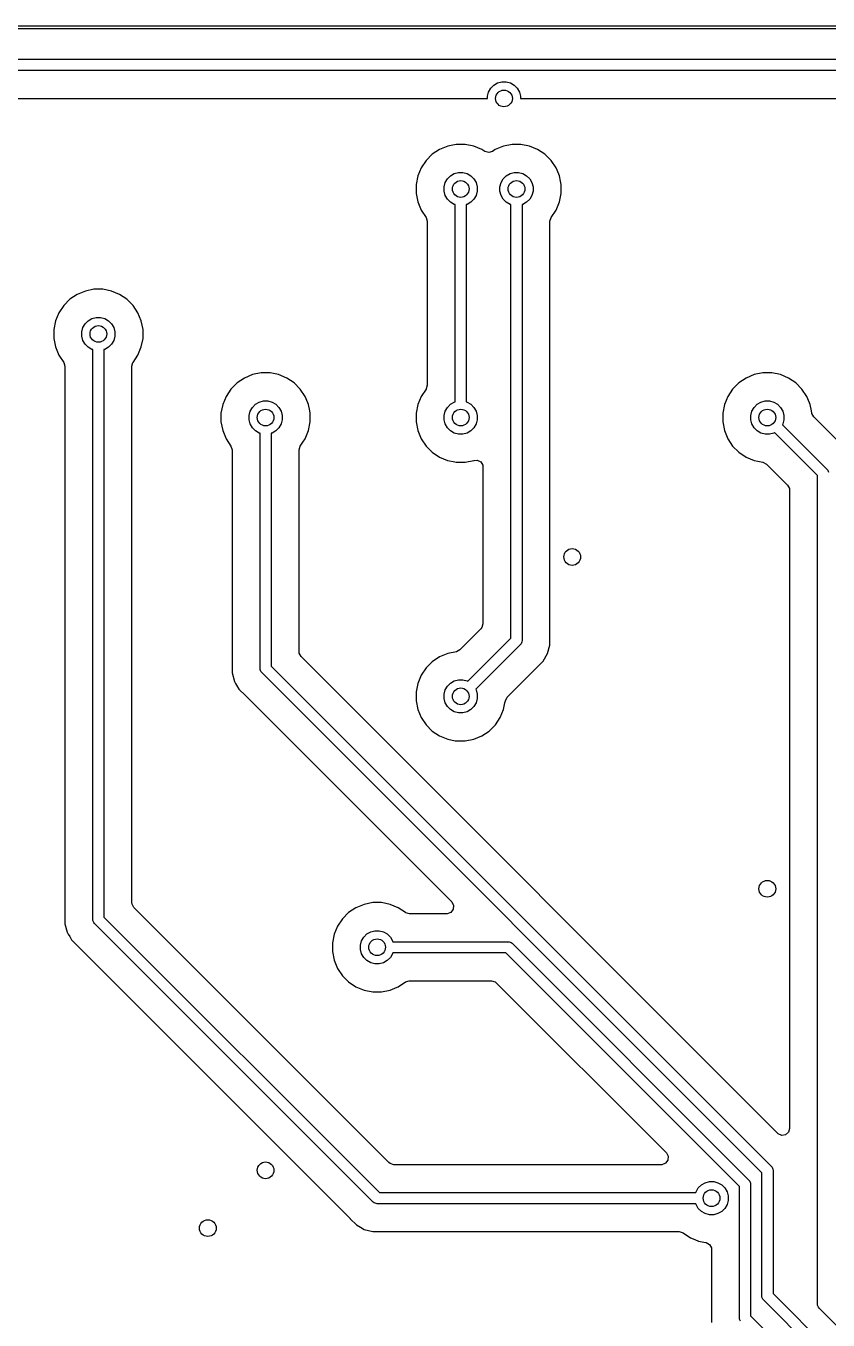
# Model space of a CAD drawing. Extents: x 2.56 to 8.39, y -5.65 to -1.26.
# Drawn here: x 3.394 to 3.96, y -2.173 to -1.259 of the extents above; entities that cross this region are included whole.
import ezdxf

# ---------------------------------------------------------------- set-up
doc = ezdxf.new("R2010")
doc.units = 0
doc.header["$MEASUREMENT"] = 0
doc.layers.add('BLACK', color=7, linetype='CONTINUOUS')

msp = doc.modelspace()

# ---------------------------------------------------------------- linework, layer by layer
at = {"layer": 'BLACK', "linetype": 'CONTINUOUS'}
for p, q in [((2.55906, -1.25886), (8.38583, -1.25886)), ((8.38484, -1.26083), (2.56004, -1.26083)), ((3.24115, -1.28247), (7.39231, -1.28247)), ((7.39068, -1.29034), (3.24278, -1.29034)), ((3.71962, -1.30853), (3.72042, -1.30555)), ((3.72042, -1.30555), (3.72196, -1.30288)), ((3.72196, -1.30288), (3.72414, -1.3007)), ((3.72414, -1.3007), (3.72681, -1.29916)), ((3.72681, -1.29916), (3.72979, -1.29836)), ((3.72979, -1.29836), (3.73287, -1.29836)), ((3.73287, -1.29836), (3.73585, -1.29916)), ((3.73585, -1.29916), (3.73852, -1.3007)), ((3.73852, -1.3007), (3.7407, -1.30288)), ((3.7407, -1.30288), (3.74224, -1.30555)), ((3.74224, -1.30555), (3.74304, -1.30853)), ((3.25297, -1.31005), (3.71962, -1.31005)), ((3.71962, -1.31005), (3.71962, -1.30853)), ((3.74304, -1.30853), (3.74304, -1.31005)), ((3.74304, -1.31005), (4.09749, -1.31005)), ((3.69768, -1.3425), (3.69159, -1.34371)), ((3.70389, -1.3425), (3.69768, -1.3425)), ((3.69768, -1.3425), (3.69768, -1.3425)), ((3.70998, -1.34371), (3.70389, -1.3425)), ((3.70389, -1.3425), (3.70389, -1.3425)), ((3.73705, -1.3425), (3.73096, -1.34371)), ((3.74326, -1.3425), (3.73705, -1.3425)), ((3.73705, -1.3425), (3.73705, -1.3425)), ((3.74935, -1.34371), (3.74326, -1.3425)), ((3.74326, -1.3425), (3.74326, -1.3425)), ((3.6807, -1.34954), (3.67631, -1.35393)), ((3.68586, -1.34609), (3.6807, -1.34954)), ((3.6807, -1.34954), (3.6807, -1.34954)), ((3.69159, -1.34371), (3.68586, -1.34609)), ((3.68586, -1.34609), (3.68586, -1.34609)), ((3.69159, -1.34371), (3.69159, -1.34371)), ((3.71572, -1.34609), (3.70998, -1.34371)), ((3.70998, -1.34371), (3.70998, -1.34371)), ((3.71776, -1.34745), (3.71572, -1.34609)), ((3.71572, -1.34609), (3.71572, -1.34609)), ((3.71791, -1.34755), (3.71776, -1.34745)), ((3.72056, -1.34827), (3.71791, -1.34755)), ((3.72318, -1.34745), (3.72056, -1.34827)), ((3.72523, -1.34609), (3.72318, -1.34745)), ((3.73096, -1.34371), (3.72523, -1.34609)), ((3.72523, -1.34609), (3.72523, -1.34609)), ((3.73096, -1.34371), (3.73096, -1.34371)), ((3.75509, -1.34609), (3.74935, -1.34371)), ((3.74935, -1.34371), (3.74935, -1.34371)), ((3.76025, -1.34954), (3.75509, -1.34609)), ((3.75509, -1.34609), (3.75509, -1.34609)), ((3.76464, -1.35393), (3.76025, -1.34954)), ((3.76025, -1.34954), (3.76025, -1.34954)), ((3.67286, -1.35909), (3.67048, -1.36482)), ((3.67631, -1.35393), (3.67286, -1.35909)), ((3.67286, -1.35909), (3.67286, -1.35909)), ((3.67631, -1.35393), (3.67631, -1.35393)), ((3.76809, -1.35909), (3.76464, -1.35393)), ((3.76464, -1.35393), (3.76464, -1.35393)), ((3.76998, -1.36365), (3.76809, -1.35909)), ((3.76809, -1.35909), (3.76809, -1.35909)), ((3.67048, -1.36482), (3.66927, -1.37091)), ((3.67048, -1.36482), (3.67048, -1.36482)), ((3.68908, -1.37247), (3.68988, -1.3695)), ((3.68988, -1.3695), (3.69142, -1.36683)), ((3.69142, -1.36683), (3.6936, -1.36465)), ((3.6936, -1.36465), (3.69627, -1.3631)), ((3.69627, -1.3631), (3.69925, -1.36231)), ((3.69925, -1.36231), (3.70233, -1.36231)), ((3.70233, -1.36231), (3.70531, -1.3631)), ((3.70531, -1.3631), (3.70798, -1.36465)), ((3.70798, -1.36465), (3.71016, -1.36683)), ((3.71016, -1.36683), (3.7117, -1.3695)), ((3.7117, -1.3695), (3.7125, -1.37247)), ((3.72845, -1.37247), (3.72925, -1.3695)), ((3.72925, -1.3695), (3.73079, -1.36683)), ((3.73079, -1.36683), (3.73297, -1.36465)), ((3.73297, -1.36465), (3.73564, -1.3631)), ((3.73564, -1.3631), (3.73862, -1.36231)), ((3.73862, -1.36231), (3.7417, -1.36231)), ((3.7417, -1.36231), (3.74468, -1.3631)), ((3.74468, -1.3631), (3.74735, -1.36465)), ((3.74735, -1.36465), (3.74953, -1.36683)), ((3.74953, -1.36683), (3.75107, -1.3695)), ((3.75107, -1.3695), (3.75187, -1.37247)), ((3.77046, -1.36482), (3.76998, -1.36365)), ((3.7712, -1.36853), (3.77046, -1.36482)), ((3.77167, -1.37091), (3.7712, -1.36853)), ((3.66927, -1.37091), (3.66927, -1.37712)), ((3.66927, -1.37712), (3.67048, -1.38321)), ((3.68908, -1.37556), (3.68908, -1.37247)), ((3.68988, -1.37854), (3.68908, -1.37556)), ((3.69142, -1.38121), (3.68988, -1.37854)), ((3.7117, -1.37854), (3.71016, -1.38121)), ((3.7125, -1.37556), (3.7117, -1.37854)), ((3.7125, -1.37247), (3.7125, -1.37556)), ((3.72845, -1.37556), (3.72845, -1.37247)), ((3.72925, -1.37854), (3.72845, -1.37556)), ((3.73079, -1.38121), (3.72925, -1.37854)), ((3.75107, -1.37854), (3.74953, -1.38121)), ((3.75187, -1.37556), (3.75107, -1.37854)), ((3.75187, -1.37247), (3.75187, -1.37556)), ((3.77046, -1.38321), (3.77167, -1.37712)), ((3.77167, -1.37712), (3.77167, -1.37091)), ((3.77167, -1.37091), (3.77167, -1.37091)), ((3.77167, -1.37091), (3.77167, -1.37091)), ((3.67048, -1.38321), (3.67048, -1.38321)), ((3.67048, -1.38321), (3.67286, -1.38894)), ((3.67286, -1.38894), (3.67286, -1.38894)), ((3.67286, -1.38894), (3.67632, -1.39413)), ((3.6936, -1.38339), (3.69142, -1.38121)), ((3.69627, -1.38493), (3.6936, -1.38339)), ((3.69685, -1.38508), (3.69627, -1.38493)), ((3.69685, -1.52436), (3.69685, -1.38508)), ((3.70531, -1.38493), (3.70472, -1.38508)), ((3.70472, -1.38508), (3.70472, -1.52436)), ((3.70798, -1.38339), (3.70531, -1.38493)), ((3.71016, -1.38121), (3.70798, -1.38339)), ((3.73297, -1.38339), (3.73079, -1.38121)), ((3.73564, -1.38493), (3.73297, -1.38339)), ((3.73622, -1.38508), (3.73564, -1.38493)), ((3.73622, -1.69128), (3.73622, -1.38508)), ((3.74468, -1.38493), (3.74409, -1.38508)), ((3.74409, -1.38508), (3.74409, -1.69291)), ((3.74735, -1.38339), (3.74468, -1.38493)), ((3.74953, -1.38121), (3.74735, -1.38339)), ((3.76462, -1.39413), (3.76809, -1.38894)), ((3.76809, -1.38894), (3.77046, -1.38321)), ((3.76809, -1.38894), (3.76809, -1.38894)), ((3.76809, -1.38894), (3.76809, -1.38894)), ((3.67632, -1.39413), (3.67714, -1.39675)), ((3.67714, -1.39675), (3.67715, -1.39684)), ((3.67715, -1.39684), (3.67715, -1.51261)), ((3.7638, -1.39684), (3.76457, -1.3942)), ((3.7638, -1.6895), (3.7638, -1.39684)), ((3.76457, -1.3942), (3.76462, -1.39413)), ((3.42479, -1.4519), (3.4204, -1.45629)), ((3.42995, -1.44845), (3.42479, -1.4519)), ((3.42479, -1.4519), (3.42479, -1.4519)), ((3.43569, -1.44607), (3.42995, -1.44845)), ((3.42995, -1.44845), (3.42995, -1.44845)), ((3.44178, -1.44486), (3.43569, -1.44607)), ((3.43569, -1.44607), (3.43569, -1.44607)), ((3.44799, -1.44486), (3.44178, -1.44486)), ((3.44178, -1.44486), (3.44178, -1.44486)), ((3.45407, -1.44607), (3.44799, -1.44486)), ((3.44799, -1.44486), (3.44799, -1.44486)), ((3.45981, -1.44845), (3.45407, -1.44607)), ((3.45407, -1.44607), (3.45407, -1.44607)), ((3.46497, -1.4519), (3.45981, -1.44845)), ((3.45981, -1.44845), (3.45981, -1.44845)), ((3.46936, -1.45629), (3.46497, -1.4519)), ((3.46497, -1.4519), (3.46497, -1.4519)), ((3.41695, -1.46145), (3.41458, -1.46718)), ((3.4204, -1.45629), (3.41695, -1.46145)), ((3.41695, -1.46145), (3.41695, -1.46145)), ((3.4204, -1.45629), (3.4204, -1.45629)), ((3.47281, -1.46145), (3.46936, -1.45629)), ((3.46936, -1.45629), (3.46936, -1.45629)), ((3.47399, -1.4643), (3.47281, -1.46145)), ((3.47281, -1.46145), (3.47281, -1.46145)), ((3.41458, -1.46719), (3.41337, -1.47327)), ((3.41458, -1.46718), (3.41458, -1.46719)), ((3.43397, -1.47186), (3.43551, -1.46919)), ((3.43551, -1.46919), (3.43769, -1.46701)), ((3.43769, -1.46701), (3.44036, -1.46547)), ((3.44036, -1.46547), (3.44334, -1.46467)), ((3.44334, -1.46467), (3.44642, -1.46467)), ((3.44642, -1.46467), (3.4494, -1.46547)), ((3.4494, -1.46547), (3.45207, -1.46701)), ((3.45207, -1.46701), (3.45425, -1.46919)), ((3.45425, -1.46919), (3.45579, -1.47186)), ((3.47519, -1.46719), (3.47399, -1.4643)), ((3.4764, -1.47327), (3.47519, -1.46719)), ((3.47519, -1.46719), (3.47519, -1.46719)), ((3.41337, -1.47327), (3.41337, -1.47948)), ((3.41337, -1.47948), (3.41458, -1.48557)), ((3.43317, -1.47484), (3.43397, -1.47186)), ((3.43317, -1.47792), (3.43317, -1.47484)), ((3.43397, -1.4809), (3.43317, -1.47792)), ((3.45579, -1.47186), (3.45659, -1.47484)), ((3.45659, -1.47792), (3.45579, -1.4809)), ((3.45659, -1.47484), (3.45659, -1.47792)), ((3.47519, -1.48557), (3.4764, -1.47948)), ((3.4764, -1.47948), (3.4764, -1.47327)), ((3.4764, -1.47327), (3.4764, -1.47327)), ((3.4764, -1.47327), (3.4764, -1.47327)), ((3.41458, -1.48557), (3.41458, -1.48557)), ((3.41458, -1.48557), (3.41695, -1.49131)), ((3.43551, -1.48357), (3.43397, -1.4809)), ((3.43769, -1.48575), (3.43551, -1.48357)), ((3.44036, -1.48729), (3.43769, -1.48575)), ((3.44094, -1.48745), (3.44036, -1.48729)), ((3.44094, -1.88976), (3.44094, -1.48745)), ((3.4494, -1.48729), (3.44882, -1.48745)), ((3.44882, -1.48745), (3.44882, -1.88813)), ((3.45207, -1.48575), (3.4494, -1.48729)), ((3.45425, -1.48357), (3.45207, -1.48575)), ((3.45579, -1.4809), (3.45425, -1.48357)), ((3.47281, -1.49131), (3.47519, -1.48557)), ((3.41695, -1.49131), (3.41695, -1.49131)), ((3.41695, -1.49131), (3.42042, -1.49649)), ((3.42042, -1.49649), (3.42124, -1.49912)), ((3.46852, -1.4992), (3.4693, -1.49656)), ((3.4693, -1.49656), (3.46935, -1.49649)), ((3.46935, -1.49649), (3.47281, -1.49131)), ((3.47281, -1.49131), (3.47281, -1.49131)), ((3.47281, -1.49131), (3.47281, -1.49131)), ((3.42124, -1.49912), (3.42124, -1.4992)), ((3.42124, -1.4992), (3.42124, -1.88635)), ((3.46852, -1.87795), (3.46852, -1.4992)), ((3.54806, -1.5075), (3.5429, -1.51095)), ((3.5538, -1.50513), (3.54806, -1.5075)), ((3.54806, -1.5075), (3.54806, -1.5075)), ((3.55989, -1.50392), (3.5538, -1.50513)), ((3.5538, -1.50513), (3.5538, -1.50513)), ((3.5661, -1.50392), (3.55989, -1.50392)), ((3.55989, -1.50392), (3.55989, -1.50392)), ((3.57218, -1.50513), (3.5661, -1.50392)), ((3.5661, -1.50392), (3.5661, -1.50392)), ((3.57219, -1.50513), (3.57218, -1.50513)), ((3.57792, -1.5075), (3.57219, -1.50513)), ((3.58308, -1.51095), (3.57792, -1.5075)), ((3.57792, -1.5075), (3.57792, -1.5075)), ((3.90239, -1.5075), (3.89723, -1.51095)), ((3.90813, -1.50513), (3.90239, -1.5075)), ((3.90239, -1.5075), (3.90239, -1.5075)), ((3.91422, -1.50392), (3.90813, -1.50513)), ((3.90813, -1.50513), (3.90813, -1.50513)), ((3.92043, -1.50392), (3.91422, -1.50392)), ((3.91422, -1.50392), (3.91422, -1.50392)), ((3.92652, -1.50513), (3.92043, -1.50392)), ((3.92043, -1.50392), (3.92043, -1.50392)), ((3.93225, -1.5075), (3.92652, -1.50513)), ((3.92652, -1.50513), (3.92652, -1.50513)), ((3.93741, -1.51095), (3.93225, -1.5075)), ((3.93225, -1.5075), (3.93225, -1.5075)), ((3.53851, -1.51534), (3.53506, -1.5205)), ((3.5429, -1.51095), (3.53851, -1.51534)), ((3.53851, -1.51534), (3.53851, -1.51534)), ((3.5429, -1.51095), (3.5429, -1.51095)), ((3.58747, -1.51534), (3.58308, -1.51095)), ((3.58308, -1.51095), (3.58308, -1.51095)), ((3.59092, -1.5205), (3.58747, -1.51534)), ((3.58747, -1.51534), (3.58747, -1.51534)), ((3.67632, -1.51532), (3.67286, -1.5205)), ((3.67637, -1.51525), (3.67632, -1.51532)), ((3.67715, -1.51261), (3.67637, -1.51525)), ((3.89284, -1.51534), (3.88939, -1.5205)), ((3.89723, -1.51095), (3.89284, -1.51534)), ((3.89284, -1.51534), (3.89284, -1.51534)), ((3.89723, -1.51095), (3.89723, -1.51095)), ((3.9418, -1.51534), (3.93741, -1.51095)), ((3.93741, -1.51095), (3.93741, -1.51095)), ((3.94525, -1.5205), (3.9418, -1.51534)), ((3.9418, -1.51534), (3.9418, -1.51534)), ((3.53506, -1.5205), (3.53269, -1.52624)), ((3.53506, -1.5205), (3.53506, -1.5205)), ((3.55362, -1.52824), (3.5558, -1.52606)), ((3.5558, -1.52606), (3.55847, -1.52452)), ((3.55847, -1.52452), (3.56145, -1.52372)), ((3.56145, -1.52372), (3.56453, -1.52372)), ((3.56453, -1.52372), (3.56751, -1.52452)), ((3.56751, -1.52452), (3.57018, -1.52606)), ((3.57018, -1.52606), (3.57236, -1.52824)), ((3.59276, -1.52494), (3.59092, -1.5205)), ((3.59092, -1.5205), (3.59092, -1.5205)), ((3.5933, -1.52624), (3.59276, -1.52494)), ((3.67286, -1.5205), (3.67048, -1.52624)), ((3.67286, -1.5205), (3.67286, -1.5205)), ((3.69142, -1.52824), (3.6936, -1.52606)), ((3.6936, -1.52606), (3.69627, -1.52452)), ((3.69627, -1.52452), (3.69685, -1.52436)), ((3.70472, -1.52436), (3.70531, -1.52452)), ((3.70531, -1.52452), (3.70798, -1.52606)), ((3.70798, -1.52606), (3.71016, -1.52824)), ((3.88939, -1.5205), (3.88702, -1.52624)), ((3.88939, -1.5205), (3.88939, -1.5205)), ((3.90795, -1.52824), (3.91013, -1.52606)), ((3.91013, -1.52606), (3.9128, -1.52452)), ((3.9128, -1.52452), (3.91578, -1.52372)), ((3.91578, -1.52372), (3.91886, -1.52372)), ((3.91886, -1.52372), (3.92184, -1.52452)), ((3.92184, -1.52452), (3.92451, -1.52606)), ((3.92451, -1.52606), (3.92669, -1.52824)), ((3.94709, -1.52494), (3.94525, -1.5205)), ((3.94525, -1.5205), (3.94525, -1.5205)), ((3.94763, -1.52624), (3.94709, -1.52494)), ((3.53269, -1.52624), (3.53148, -1.53233)), ((3.53148, -1.53233), (3.53148, -1.53854)), ((3.53269, -1.52624), (3.53269, -1.52624)), ((3.55128, -1.53389), (3.55208, -1.53091)), ((3.55128, -1.53697), (3.55128, -1.53389)), ((3.55208, -1.53091), (3.55362, -1.52824)), ((3.57236, -1.52824), (3.5739, -1.53091)), ((3.5739, -1.53091), (3.5747, -1.53389)), ((3.5747, -1.53389), (3.5747, -1.53697)), ((3.59417, -1.53064), (3.5933, -1.52624)), ((3.59451, -1.53233), (3.59417, -1.53064)), ((3.59451, -1.53854), (3.59451, -1.53233)), ((3.59451, -1.53233), (3.59451, -1.53233)), ((3.59451, -1.53233), (3.59451, -1.53233)), ((3.67048, -1.52624), (3.66927, -1.53233)), ((3.66927, -1.53233), (3.66927, -1.53854)), ((3.67048, -1.52624), (3.67048, -1.52624)), ((3.68908, -1.53389), (3.68988, -1.53091)), ((3.68908, -1.53697), (3.68908, -1.53389)), ((3.68988, -1.53091), (3.69142, -1.52824)), ((3.71016, -1.52824), (3.7117, -1.53091)), ((3.7117, -1.53091), (3.7125, -1.53389)), ((3.7125, -1.53389), (3.7125, -1.53697)), ((3.88702, -1.52624), (3.88581, -1.53233)), ((3.88581, -1.53233), (3.88581, -1.53854)), ((3.88702, -1.52624), (3.88702, -1.52624)), ((3.90561, -1.53389), (3.90641, -1.53091)), ((3.90561, -1.53697), (3.90561, -1.53389)), ((3.90641, -1.53091), (3.90795, -1.52824)), ((3.92669, -1.52824), (3.92823, -1.53091)), ((3.92823, -1.53091), (3.92903, -1.53389)), ((3.92903, -1.53389), (3.92903, -1.53697)), ((3.9485, -1.53064), (3.94763, -1.52624)), ((3.94884, -1.53236), (3.9485, -1.53064)), ((3.94886, -1.53244), (3.94884, -1.53236)), ((3.95018, -1.53486), (3.94886, -1.53244)), ((3.97561, -1.56029), (3.95018, -1.53486)), ((3.53148, -1.53854), (3.53269, -1.54463)), ((3.55208, -1.53995), (3.55128, -1.53697)), ((3.55362, -1.54262), (3.55208, -1.53995)), ((3.5558, -1.5448), (3.55362, -1.54262)), ((3.57236, -1.54262), (3.57018, -1.5448)), ((3.5739, -1.53995), (3.57236, -1.54262)), ((3.5747, -1.53697), (3.5739, -1.53995)), ((3.5933, -1.54463), (3.59451, -1.53854)), ((3.66927, -1.53854), (3.67048, -1.54463)), ((3.68988, -1.53995), (3.68908, -1.53697)), ((3.69142, -1.54262), (3.68988, -1.53995)), ((3.6936, -1.5448), (3.69142, -1.54262)), ((3.71016, -1.54262), (3.70798, -1.5448)), ((3.7117, -1.53995), (3.71016, -1.54262)), ((3.7125, -1.53697), (3.7117, -1.53995)), ((3.88581, -1.53854), (3.88702, -1.54463)), ((3.90641, -1.53995), (3.90561, -1.53697)), ((3.90795, -1.54262), (3.90641, -1.53995)), ((3.91013, -1.5448), (3.90795, -1.54262)), ((3.92823, -1.53995), (3.92793, -1.54048)), ((3.92793, -1.54048), (3.95948, -1.57202)), ((3.92903, -1.53697), (3.92823, -1.53995)), ((3.53269, -1.54463), (3.53269, -1.54463)), ((3.53269, -1.54463), (3.53506, -1.55036)), ((3.53506, -1.55036), (3.53506, -1.55036)), ((3.53506, -1.55036), (3.53853, -1.55555)), ((3.55847, -1.54635), (3.5558, -1.5448)), ((3.55906, -1.5465), (3.55847, -1.54635)), ((3.55906, -1.7126), (3.55906, -1.5465)), ((3.56751, -1.54635), (3.56693, -1.5465)), ((3.56693, -1.5465), (3.56693, -1.71097)), ((3.57018, -1.5448), (3.56751, -1.54635)), ((3.58746, -1.55555), (3.58925, -1.55286)), ((3.58925, -1.55286), (3.59092, -1.55036)), ((3.59092, -1.55036), (3.5933, -1.54463)), ((3.67048, -1.54463), (3.67048, -1.54463)), ((3.67048, -1.54463), (3.67286, -1.55036)), ((3.67286, -1.55036), (3.67286, -1.55036)), ((3.67286, -1.55036), (3.67631, -1.55552)), ((3.69627, -1.54635), (3.6936, -1.5448)), ((3.69925, -1.54714), (3.69627, -1.54635)), ((3.70233, -1.54714), (3.69925, -1.54714)), ((3.70531, -1.54635), (3.70233, -1.54714)), ((3.70798, -1.5448), (3.70531, -1.54635)), ((3.88702, -1.54463), (3.88702, -1.54463)), ((3.88702, -1.54463), (3.88939, -1.55036)), ((3.88939, -1.55036), (3.88939, -1.55036)), ((3.88939, -1.55036), (3.89284, -1.55552)), ((3.9128, -1.54635), (3.91013, -1.5448)), ((3.91578, -1.54714), (3.9128, -1.54635)), ((3.91886, -1.54714), (3.91578, -1.54714)), ((3.92184, -1.54635), (3.91886, -1.54714)), ((3.92237, -1.54604), (3.92184, -1.54635)), ((3.95276, -1.57643), (3.92237, -1.54604)), ((3.53853, -1.55555), (3.53935, -1.55817)), ((3.53935, -1.55817), (3.53935, -1.55826)), ((3.53935, -1.55826), (3.53935, -1.70919)), ((3.58663, -1.55826), (3.58741, -1.55562)), ((3.58663, -1.70078), (3.58663, -1.55826)), ((3.58741, -1.55562), (3.58746, -1.55555)), ((3.67631, -1.55552), (3.67631, -1.55552)), ((3.67631, -1.55552), (3.6807, -1.55991)), ((3.6807, -1.55991), (3.6807, -1.55991)), ((3.6807, -1.55991), (3.68586, -1.56336)), ((3.89284, -1.55552), (3.89284, -1.55552)), ((3.89284, -1.55552), (3.89723, -1.55991)), ((3.89723, -1.55991), (3.89723, -1.55991)), ((3.89723, -1.55991), (3.90239, -1.56336)), ((3.68586, -1.56336), (3.68586, -1.56336)), ((3.68586, -1.56336), (3.69145, -1.56568)), ((3.69145, -1.56568), (3.69159, -1.56574)), ((3.69159, -1.56574), (3.69673, -1.56676)), ((3.69673, -1.56676), (3.69768, -1.56695)), ((3.69768, -1.56695), (3.69768, -1.56695)), ((3.69768, -1.56695), (3.69768, -1.56695)), ((3.69768, -1.56695), (3.70389, -1.56695)), ((3.70389, -1.56695), (3.70998, -1.56574)), ((3.70389, -1.56695), (3.70389, -1.56695)), ((3.70998, -1.56574), (3.71021, -1.56567)), ((3.70998, -1.56574), (3.70998, -1.56574)), ((3.71021, -1.56567), (3.71024, -1.56578)), ((3.71024, -1.56578), (3.71249, -1.56553)), ((3.71249, -1.56553), (3.71496, -1.56676)), ((3.71496, -1.56676), (3.71636, -1.56912)), ((3.71636, -1.56912), (3.71652, -1.57034)), ((3.71652, -1.57034), (3.71652, -1.6811)), ((3.90239, -1.56336), (3.90239, -1.56336)), ((3.90239, -1.56336), (3.90798, -1.56568)), ((3.90798, -1.56568), (3.90813, -1.56574)), ((3.90813, -1.56574), (3.91068, -1.56624)), ((3.91068, -1.56624), (3.91425, -1.56695)), ((3.91425, -1.56695), (3.91668, -1.56823)), ((3.91668, -1.56823), (3.91675, -1.56829)), ((3.91675, -1.56829), (3.93162, -1.58317)), ((3.95276, -2.16146), (3.95276, -1.57643)), ((3.95948, -1.57202), (3.95997, -1.57262)), ((3.95997, -1.57262), (3.96055, -1.57404)), ((3.93162, -1.58317), (3.93294, -1.58558)), ((3.93294, -1.58558), (3.93305, -1.58662)), ((3.93305, -1.58662), (3.93305, -2.03744)), ((3.71652, -1.6811), (3.71574, -1.68374)), ((3.71509, -1.68455), (3.70021, -1.69943)), ((3.71574, -1.68374), (3.71509, -1.68455)), ((3.7638, -1.6898), (3.7638, -1.6895)), ((3.7638, -1.6895), (3.7638, -1.6895)), ((3.7638, -1.69603), (3.7638, -1.6898)), ((3.70021, -1.69943), (3.6978, -1.70074)), ((3.70583, -1.72167), (3.73622, -1.69128)), ((3.74294, -1.6957), (3.7114, -1.72724)), ((3.74343, -1.6951), (3.74294, -1.6957)), ((3.74402, -1.69368), (3.74343, -1.6951)), ((3.74409, -1.69291), (3.74402, -1.69368)), ((3.76219, -1.70204), (3.7638, -1.69603)), ((3.58675, -1.70182), (3.58663, -1.70078)), ((3.58806, -1.70424), (3.58675, -1.70182)), ((3.92472, -2.04089), (3.58806, -1.70424)), ((3.6807, -1.7078), (3.67631, -1.71219)), ((3.68586, -1.70435), (3.6807, -1.7078)), ((3.6807, -1.7078), (3.6807, -1.7078)), ((3.69159, -1.70198), (3.68586, -1.70435)), ((3.68586, -1.70435), (3.68586, -1.70435)), ((3.69771, -1.70076), (3.69159, -1.70198)), ((3.69159, -1.70198), (3.69159, -1.70198)), ((3.6978, -1.70074), (3.69771, -1.70076)), ((3.73364, -1.73286), (3.75908, -1.70743)), ((3.75908, -1.70743), (3.76219, -1.70204)), ((3.53935, -1.70919), (3.53935, -1.70919)), ((3.53935, -1.70919), (3.53935, -1.71571)), ((3.53935, -1.71571), (3.53935, -1.71571)), ((3.53935, -1.71571), (3.53935, -1.71571)), ((3.53935, -1.71571), (3.54096, -1.72172)), ((3.55913, -1.71337), (3.55906, -1.7126)), ((3.55972, -1.71479), (3.55913, -1.71337)), ((3.56021, -1.71538), (3.55972, -1.71479)), ((3.91346, -2.06864), (3.56021, -1.71538)), ((3.56693, -1.71097), (3.92019, -2.06422)), ((3.67286, -1.71736), (3.67048, -1.72309)), ((3.67631, -1.71219), (3.67286, -1.71735)), ((3.67286, -1.71735), (3.67286, -1.71736)), ((3.67631, -1.71219), (3.67631, -1.71219)), ((3.54096, -1.72172), (3.54175, -1.72309)), ((3.54175, -1.72309), (3.5425, -1.72439)), ((3.5425, -1.72439), (3.54407, -1.72711)), ((3.54407, -1.72711), (3.54875, -1.73179)), ((3.67048, -1.72309), (3.66927, -1.72918)), ((3.67048, -1.72309), (3.67048, -1.72309)), ((3.68988, -1.72776), (3.69142, -1.72509)), ((3.69142, -1.72509), (3.6936, -1.72291)), ((3.6936, -1.72291), (3.69627, -1.72137)), ((3.69627, -1.72137), (3.69925, -1.72057)), ((3.69925, -1.72057), (3.70233, -1.72057)), ((3.70233, -1.72057), (3.70531, -1.72137)), ((3.70531, -1.72137), (3.70583, -1.72167)), ((3.54875, -1.73179), (3.54875, -1.73179)), ((3.54875, -1.73179), (3.69443, -1.87747)), ((3.66927, -1.72918), (3.66927, -1.73539)), ((3.66927, -1.73539), (3.67048, -1.74148)), ((3.68908, -1.73074), (3.68988, -1.72776)), ((3.68908, -1.73383), (3.68908, -1.73074)), ((3.68988, -1.7368), (3.68908, -1.73383)), ((3.7114, -1.72724), (3.7117, -1.72776)), ((3.7117, -1.72776), (3.7125, -1.73074)), ((3.7125, -1.73383), (3.7117, -1.7368)), ((3.7125, -1.73074), (3.7125, -1.73383)), ((3.73203, -1.73678), (3.73231, -1.73536)), ((3.73231, -1.73536), (3.73358, -1.73292)), ((3.73358, -1.73292), (3.73364, -1.73286)), ((3.67048, -1.74148), (3.67048, -1.74148)), ((3.67048, -1.74148), (3.67286, -1.74721)), ((3.69142, -1.73947), (3.68988, -1.7368)), ((3.6936, -1.74165), (3.69142, -1.73947)), ((3.69627, -1.7432), (3.6936, -1.74165)), ((3.69925, -1.74399), (3.69627, -1.7432)), ((3.70233, -1.74399), (3.69925, -1.74399)), ((3.70531, -1.7432), (3.70233, -1.74399)), ((3.70798, -1.74165), (3.70531, -1.7432)), ((3.71016, -1.73947), (3.70798, -1.74165)), ((3.7117, -1.7368), (3.71016, -1.73947)), ((3.72872, -1.74721), (3.73109, -1.74148)), ((3.73109, -1.74148), (3.73203, -1.73678)), ((3.67286, -1.74721), (3.67286, -1.74721)), ((3.67286, -1.74721), (3.67631, -1.75237)), ((3.67631, -1.75237), (3.67631, -1.75237)), ((3.67631, -1.75237), (3.6807, -1.75676)), ((3.72088, -1.75676), (3.72527, -1.75237)), ((3.72527, -1.75237), (3.72872, -1.74721)), ((3.6807, -1.75676), (3.6807, -1.75676)), ((3.6807, -1.75676), (3.68586, -1.76021)), ((3.68586, -1.76021), (3.68586, -1.76021)), ((3.68586, -1.76021), (3.69044, -1.76211)), ((3.69044, -1.76211), (3.69159, -1.76259)), ((3.69159, -1.76259), (3.69676, -1.76361)), ((3.69676, -1.76361), (3.69768, -1.7638)), ((3.70389, -1.7638), (3.70998, -1.76259)), ((3.70998, -1.76259), (3.71572, -1.76021)), ((3.71572, -1.76021), (3.72088, -1.75676)), ((3.69768, -1.7638), (3.69768, -1.7638)), ((3.69768, -1.7638), (3.69768, -1.7638)), ((3.69768, -1.7638), (3.70389, -1.7638)), ((3.70389, -1.7638), (3.70389, -1.7638)), ((3.46864, -1.87899), (3.46852, -1.87795)), ((3.46995, -1.8814), (3.46864, -1.87899)), ((3.6501, -2.06154), (3.46995, -1.8814)), ((3.6268, -1.88152), (3.62164, -1.88497)), ((3.63254, -1.87914), (3.6268, -1.88152)), ((3.6268, -1.88152), (3.6268, -1.88152)), ((3.63863, -1.87793), (3.63254, -1.87914)), ((3.63254, -1.87914), (3.63254, -1.87914)), ((3.64484, -1.87793), (3.63863, -1.87793)), ((3.63863, -1.87793), (3.63863, -1.87793)), ((3.65092, -1.87914), (3.64484, -1.87793)), ((3.64484, -1.87793), (3.64484, -1.87793)), ((3.65093, -1.87914), (3.65092, -1.87914)), ((3.65666, -1.88152), (3.65093, -1.87914)), ((3.66185, -1.88498), (3.65666, -1.88152)), ((3.65666, -1.88152), (3.65666, -1.88152)), ((3.69443, -1.87747), (3.69575, -1.87989)), ((3.69575, -1.87989), (3.69555, -1.88263)), ((3.42124, -1.88635), (3.42124, -1.88635)), ((3.42124, -1.88635), (3.42124, -1.89288)), ((3.44102, -1.89053), (3.44094, -1.88976)), ((3.44161, -1.89195), (3.44102, -1.89053)), ((3.44882, -1.88813), (3.64336, -2.08268)), ((3.61725, -1.88936), (3.6138, -1.89452)), ((3.62164, -1.88497), (3.61725, -1.88936)), ((3.61725, -1.88936), (3.61725, -1.88936)), ((3.62164, -1.88497), (3.62164, -1.88497)), ((3.66192, -1.88503), (3.66185, -1.88498)), ((3.66456, -1.88581), (3.66192, -1.88503)), ((3.69098, -1.88581), (3.66456, -1.88581)), ((3.69133, -1.88579), (3.69098, -1.88581)), ((3.69391, -1.88483), (3.69133, -1.88579)), ((3.69555, -1.88263), (3.69391, -1.88483)), ((3.42124, -1.89288), (3.42124, -1.89288)), ((3.42124, -1.89288), (3.42284, -1.89883)), ((3.42284, -1.89883), (3.42285, -1.89889)), ((3.42285, -1.89889), (3.42361, -1.90021)), ((3.42361, -1.90021), (3.42461, -1.90193)), ((3.4421, -1.89255), (3.44161, -1.89195)), ((3.63895, -2.0894), (3.4421, -1.89255)), ((3.61143, -1.90026), (3.61022, -1.90634)), ((3.6138, -1.89452), (3.61143, -1.90026)), ((3.61143, -1.90026), (3.61143, -1.90026)), ((3.6138, -1.89452), (3.6138, -1.89452)), ((3.63236, -1.90226), (3.63454, -1.90008)), ((3.63454, -1.90008), (3.63721, -1.89854)), ((3.63721, -1.89854), (3.64019, -1.89774)), ((3.64019, -1.89774), (3.64327, -1.89774)), ((3.64327, -1.89774), (3.64625, -1.89854)), ((3.64625, -1.89854), (3.64892, -1.90008)), ((3.64892, -1.90008), (3.6511, -1.90226)), ((3.42461, -1.90193), (3.42596, -1.90428)), ((3.42596, -1.90428), (3.42596, -1.90428)), ((3.42596, -1.90428), (3.43064, -1.90896)), ((3.43064, -1.90896), (3.43064, -1.90896)), ((3.43064, -1.90896), (3.62264, -2.10096)), ((3.61022, -1.90634), (3.61022, -1.91255)), ((3.63002, -1.90791), (3.63082, -1.90493)), ((3.63002, -1.91099), (3.63002, -1.90791)), ((3.63082, -1.90493), (3.63236, -1.90226)), ((3.6511, -1.90226), (3.65264, -1.90493)), ((3.65264, -1.90493), (3.6528, -1.90551)), ((3.6528, -1.90551), (3.73425, -1.90551)), ((3.73425, -1.90551), (3.73502, -1.90559)), ((3.73502, -1.90559), (3.73644, -1.90618)), ((3.73644, -1.90618), (3.73703, -1.90666)), ((3.73703, -1.90666), (3.9044, -2.07403)), ((3.61022, -1.91255), (3.61143, -1.91864)), ((3.61143, -1.91864), (3.61143, -1.91864)), ((3.61143, -1.91864), (3.6138, -1.92438)), ((3.63082, -1.91397), (3.63002, -1.91099)), ((3.63236, -1.91664), (3.63082, -1.91397)), ((3.63454, -1.91882), (3.63236, -1.91664)), ((3.63721, -1.92036), (3.63454, -1.91882)), ((3.64892, -1.91882), (3.64625, -1.92036)), ((3.6511, -1.91664), (3.64892, -1.91882)), ((3.65264, -1.91397), (3.6511, -1.91664)), ((3.6528, -1.91339), (3.65264, -1.91397)), ((3.73262, -1.91339), (3.6528, -1.91339)), ((3.89768, -2.07844), (3.73262, -1.91339)), ((3.6138, -1.92438), (3.6138, -1.92438)), ((3.6138, -1.92438), (3.61725, -1.92954)), ((3.64019, -1.92116), (3.63721, -1.92036)), ((3.64327, -1.92116), (3.64019, -1.92116)), ((3.64625, -1.92036), (3.64327, -1.92116)), ((3.61725, -1.92954), (3.61725, -1.92954)), ((3.61725, -1.92954), (3.62164, -1.93393)), ((3.62164, -1.93393), (3.62164, -1.93393)), ((3.62164, -1.93393), (3.6268, -1.93738)), ((3.6268, -1.93738), (3.6268, -1.93738)), ((3.6268, -1.93738), (3.63254, -1.93975)), ((3.65593, -1.93768), (3.65666, -1.93738)), ((3.65666, -1.93738), (3.66185, -1.93391)), ((3.65666, -1.93738), (3.65666, -1.93738)), ((3.65666, -1.93738), (3.65666, -1.93738)), ((3.65666, -1.93738), (3.65666, -1.93738)), ((3.66185, -1.93391), (3.66447, -1.93309)), ((3.66447, -1.93309), (3.66456, -1.93309)), ((3.66456, -1.93309), (3.72243, -1.93309)), ((3.72243, -1.93309), (3.72507, -1.93387)), ((3.72507, -1.93387), (3.72589, -1.93452)), ((3.72589, -1.93452), (3.846, -2.05464)), ((3.63254, -1.93975), (3.63254, -1.93975)), ((3.63254, -1.93975), (3.63863, -1.94096)), ((3.63863, -1.94096), (3.63863, -1.94096)), ((3.63863, -1.94096), (3.63863, -1.94096)), ((3.63863, -1.94096), (3.64484, -1.94096)), ((3.64484, -1.94096), (3.65093, -1.93975)), ((3.64484, -1.94096), (3.64484, -1.94096)), ((3.65093, -1.93975), (3.65593, -1.93768)), ((3.93305, -2.03744), (3.93228, -2.04008)), ((3.92497, -2.04113), (3.92472, -2.04089)), ((3.92747, -2.04227), (3.92497, -2.04113)), ((3.9302, -2.04188), (3.92747, -2.04227)), ((3.93228, -2.04008), (3.9302, -2.04188)), ((3.846, -2.05464), (3.84732, -2.05705)), ((3.65091, -2.0622), (3.6501, -2.06154)), ((3.65355, -2.06297), (3.65091, -2.0622)), ((3.84255, -2.06297), (3.65355, -2.06297)), ((3.8429, -2.06296), (3.84255, -2.06297)), ((3.84548, -2.062), (3.8429, -2.06296)), ((3.84713, -2.0598), (3.84548, -2.062)), ((3.84732, -2.05705), (3.84713, -2.0598)), ((3.92019, -2.06422), (3.92068, -2.06482)), ((3.92068, -2.06482), (3.92068, -2.06482)), ((3.92068, -2.06482), (3.92126, -2.06624)), ((3.9044, -2.07403), (3.90489, -2.07463)), ((3.91346, -2.15563), (3.91346, -2.06864)), ((3.92126, -2.06624), (3.92134, -2.06701)), ((3.92134, -2.06701), (3.92134, -2.154)), ((3.64336, -2.08268), (3.86688, -2.08268)), ((3.86688, -2.08268), (3.86704, -2.08209)), ((3.86704, -2.08209), (3.86858, -2.07942)), ((3.86858, -2.07942), (3.87076, -2.07724)), ((3.87076, -2.07724), (3.87343, -2.0757)), ((3.87343, -2.0757), (3.87641, -2.0749)), ((3.87641, -2.0749), (3.87949, -2.0749)), ((3.87949, -2.0749), (3.88247, -2.0757)), ((3.88247, -2.0757), (3.88514, -2.07724)), ((3.88514, -2.07724), (3.88732, -2.07942)), ((3.88732, -2.07942), (3.88886, -2.08209)), ((3.88886, -2.08209), (3.88966, -2.08507)), ((3.89768, -2.17134), (3.89768, -2.07844)), ((3.90489, -2.07463), (3.90489, -2.07463)), ((3.90489, -2.07463), (3.90548, -2.07605)), ((3.90548, -2.07605), (3.90555, -2.07681)), ((3.90555, -2.07681), (3.90555, -2.16971)), ((3.63955, -2.08989), (3.63895, -2.0894)), ((3.64096, -2.09048), (3.63955, -2.08989)), ((3.64173, -2.09055), (3.64096, -2.09048)), ((3.86688, -2.09055), (3.64173, -2.09055)), ((3.86704, -2.09113), (3.86688, -2.09055)), ((3.86858, -2.0938), (3.86704, -2.09113)), ((3.88886, -2.09113), (3.88732, -2.0938)), ((3.88966, -2.08816), (3.88886, -2.09113)), ((3.88966, -2.08507), (3.88966, -2.08816)), ((3.62264, -2.10096), (3.62264, -2.10096)), ((3.62264, -2.10096), (3.62281, -2.10113)), ((3.62281, -2.10113), (3.62281, -2.10113)), ((3.62281, -2.10113), (3.62722, -2.10553)), ((3.87076, -2.09598), (3.86858, -2.0938)), ((3.87343, -2.09753), (3.87076, -2.09598)), ((3.87641, -2.09832), (3.87343, -2.09753)), ((3.87949, -2.09832), (3.87641, -2.09832)), ((3.88247, -2.09753), (3.87949, -2.09832)), ((3.88514, -2.09598), (3.88247, -2.09753)), ((3.88732, -2.0938), (3.88514, -2.09598)), ((3.62722, -2.10553), (3.62995, -2.10711)), ((3.62995, -2.10711), (3.63261, -2.10864)), ((3.63261, -2.10864), (3.63862, -2.11026)), ((3.63862, -2.11026), (3.63862, -2.11026)), ((3.63862, -2.11026), (3.64514, -2.11026)), ((3.64514, -2.11026), (3.64514, -2.11026)), ((3.64514, -2.11026), (3.85513, -2.11026)), ((3.85513, -2.11026), (3.85777, -2.11103)), ((3.85777, -2.11103), (3.85784, -2.11108)), ((3.85784, -2.11108), (3.86302, -2.11454)), ((3.86302, -2.11454), (3.86302, -2.11454)), ((3.86302, -2.11454), (3.86611, -2.11582)), ((3.86611, -2.11582), (3.86876, -2.11692)), ((3.86876, -2.11692), (3.87247, -2.11766)), ((3.87247, -2.11766), (3.87404, -2.11797)), ((3.87404, -2.11797), (3.87648, -2.11924)), ((3.87648, -2.11924), (3.87784, -2.12163)), ((3.87784, -2.12163), (3.87797, -2.12276)), ((3.87797, -2.12276), (3.87797, -2.16792)), ((3.91354, -2.1564), (3.91346, -2.15563)), ((3.91413, -2.15781), (3.91354, -2.1564)), ((3.92134, -2.154), (4.42281, -2.65546)), ((3.91462, -2.15841), (3.91413, -2.15781)), ((4.41794, -2.66173), (3.91462, -2.15841)), ((3.95283, -2.16222), (3.95276, -2.16146)), ((3.95342, -2.16364), (3.95283, -2.16222)), ((3.95391, -2.16424), (3.95342, -2.16364)), ((4.41848, -2.62882), (3.95391, -2.16424)), ((3.87797, -2.16792), (3.87797, -2.16792)), ((3.87797, -2.16792), (3.87797, -2.17445)), ((3.89775, -2.1721), (3.89768, -2.17134)), ((3.89834, -2.17352), (3.89775, -2.1721)), ((3.90555, -2.16971), (4.42281, -2.68696))]:
    msp.add_line(p, q, dxfattribs=at)
at = {"layer": 'BLACK'}
for centre in [(3.73133, -1.31007), (3.70079, -1.37402), (3.74016, -1.37402), (3.44488, -1.47638), (3.56299, -1.53543), (3.70079, -1.53543), (3.91732, -1.53543), (3.77953, -1.63386), (3.70079, -1.73228), (3.91732, -1.86815), (3.64173, -1.90945), (3.56299, -2.06693), (3.87795, -2.08661), (3.52217, -2.10775)]:
    msp.add_circle(centre, 0.00591, dxfattribs=at)

doc.saveas('drawing.dxf')
